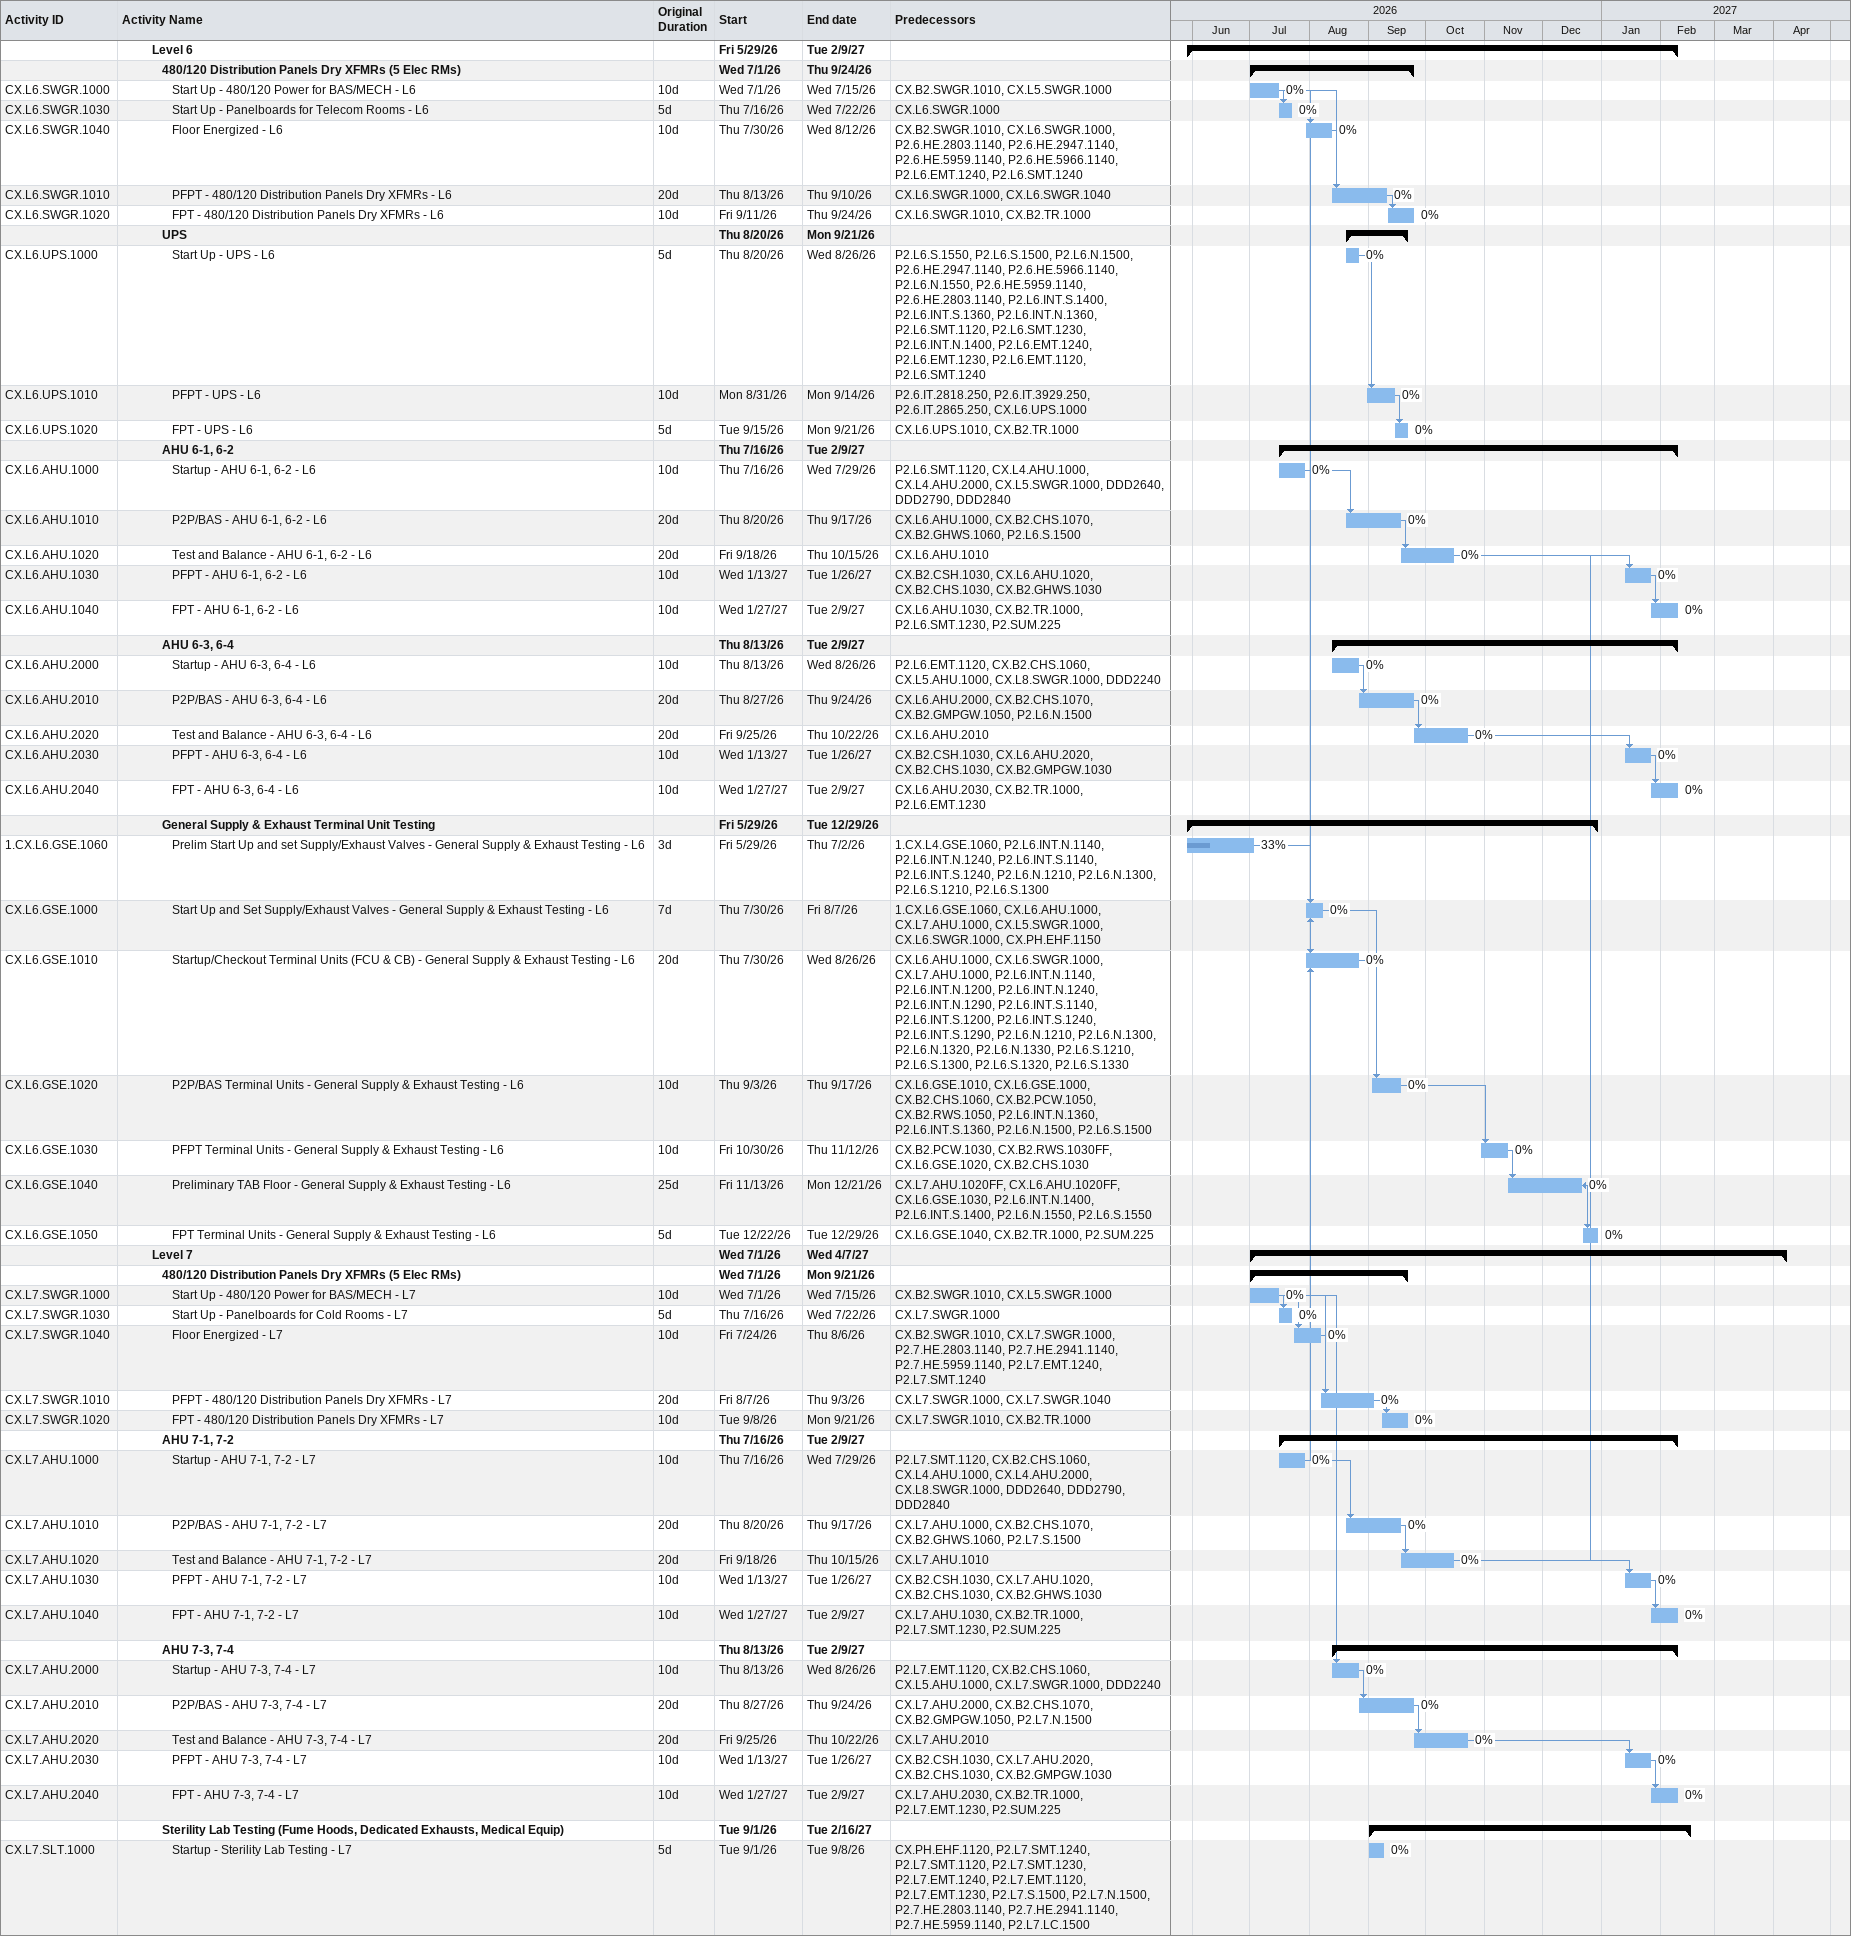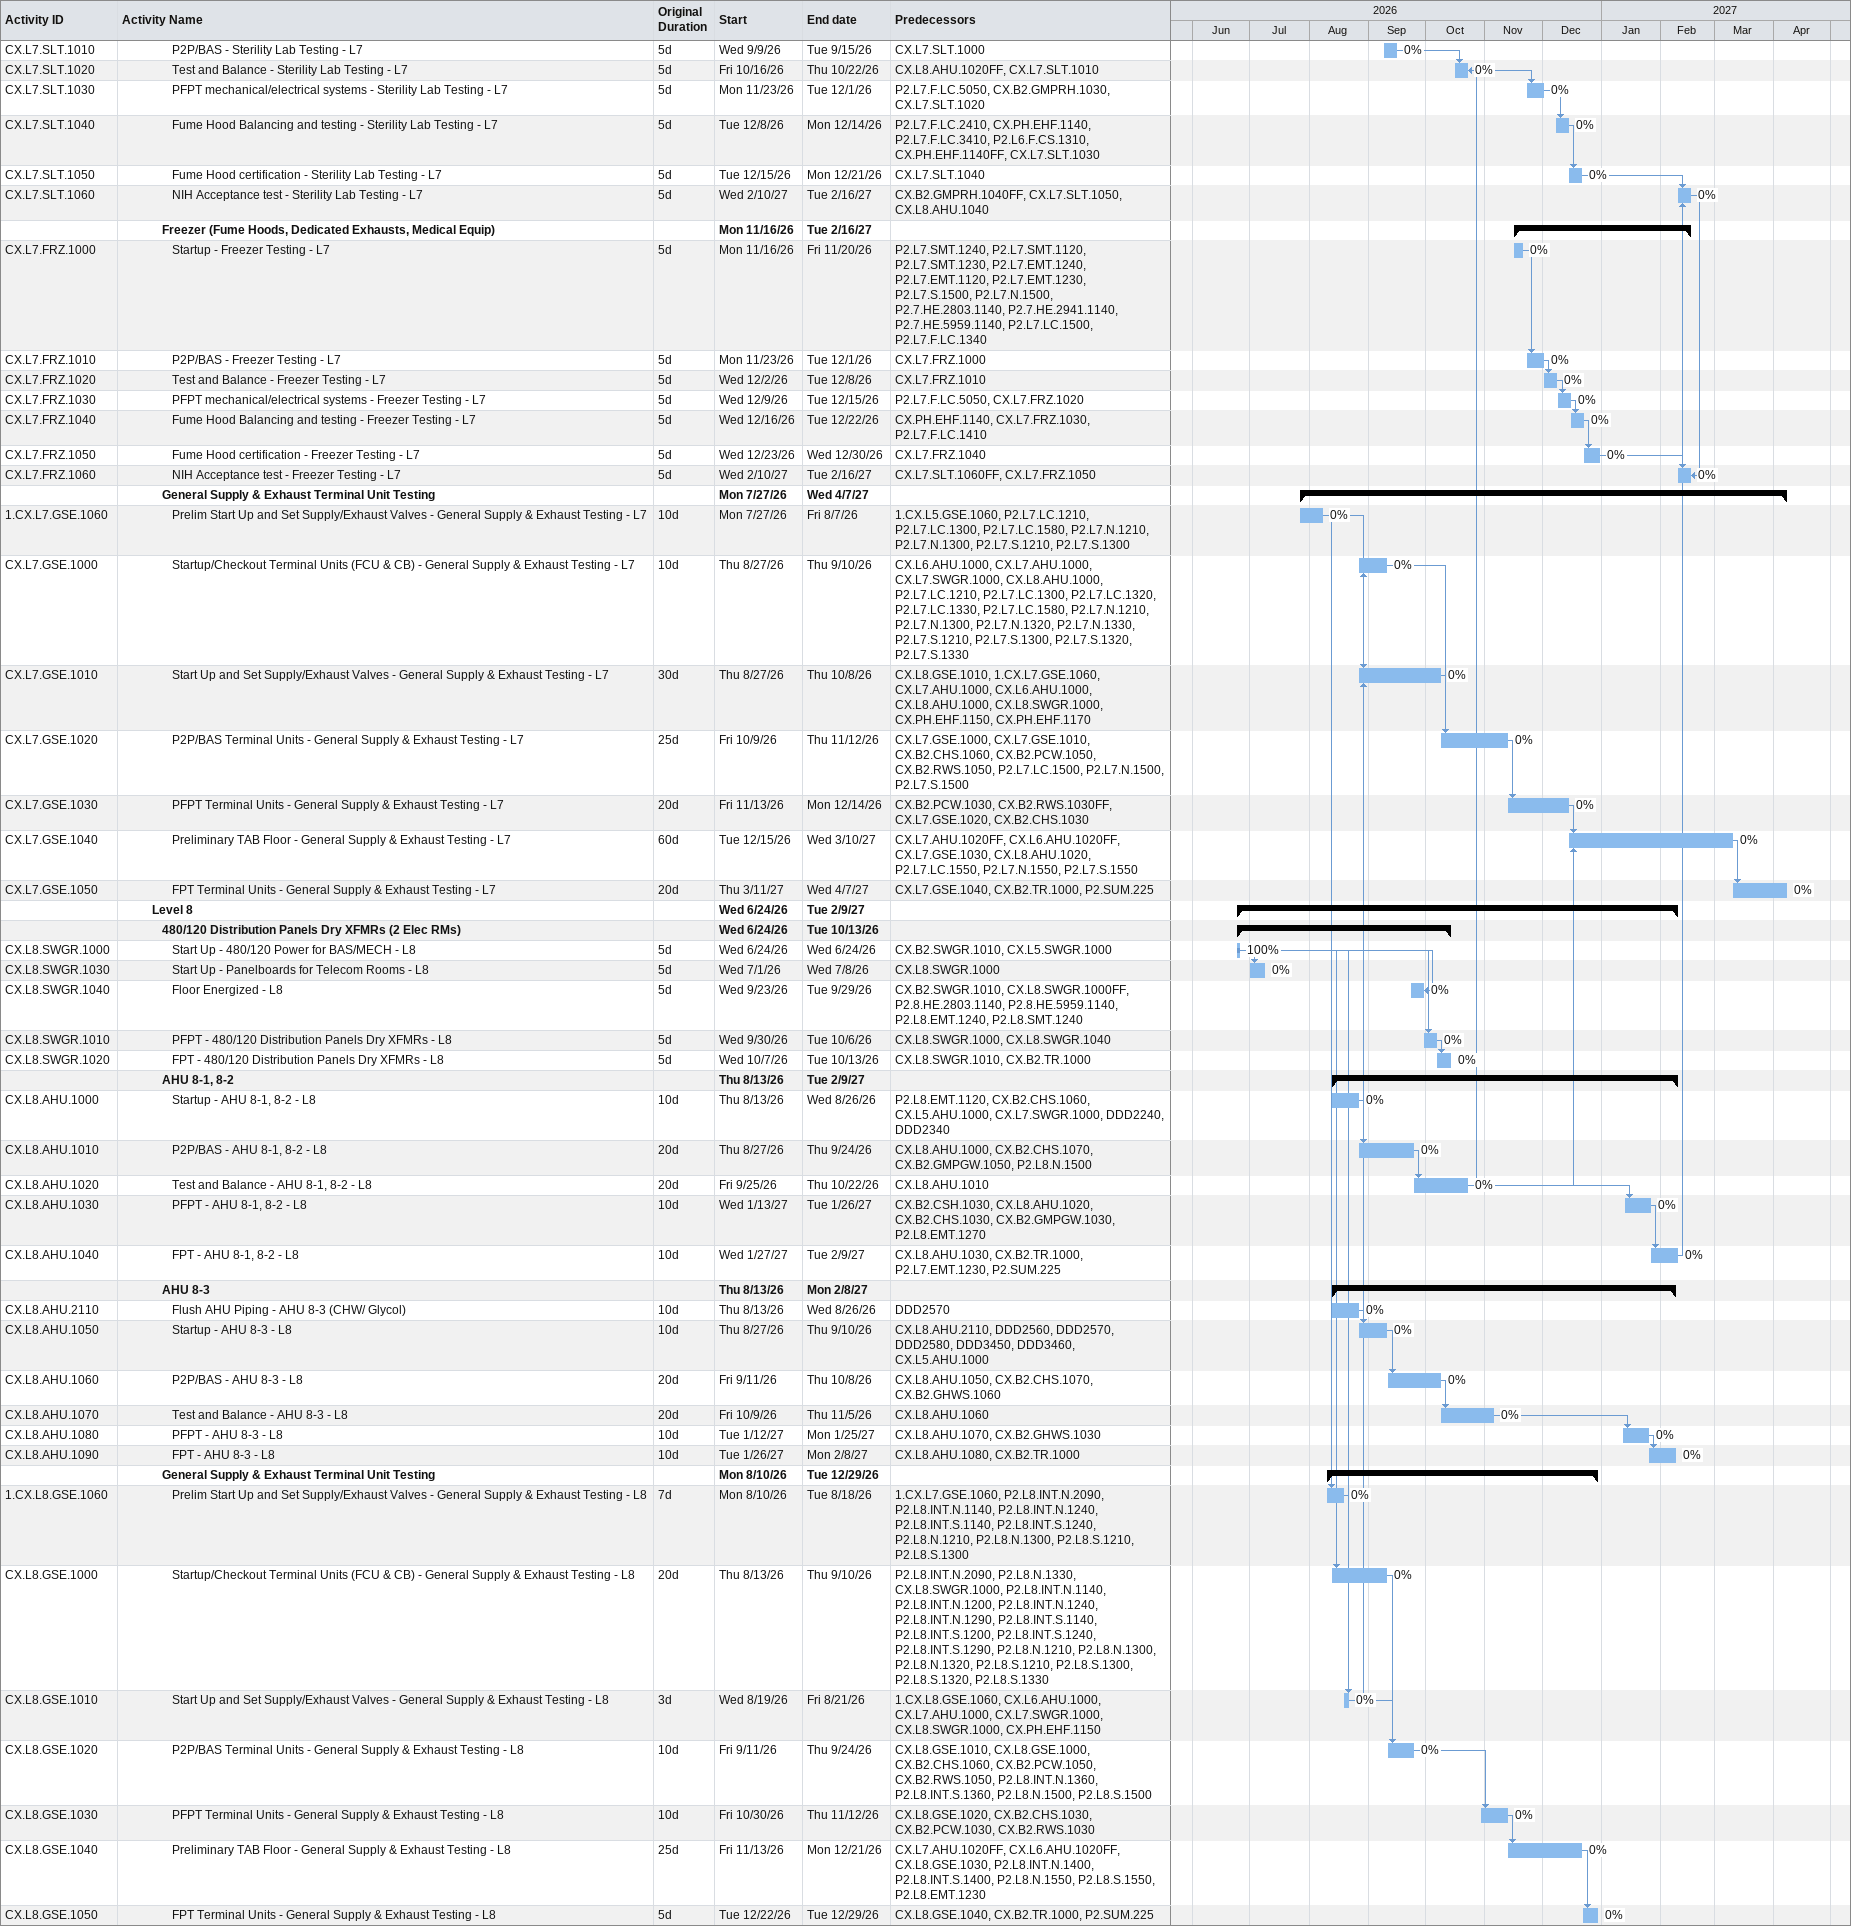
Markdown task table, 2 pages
| ID | Level | Task | Original duration | Start | Finish | Predecessors | % complete |
|---|---|---|---|---|---|---|---|
|  | 4 | **Level 6** |  | 2026-05-29 | 2027-02-09 |  |  |
|  | 5 | **480/120 Distribution Panels Dry XFMRs (5 Elec RMs)** |  | 2026-07-01 | 2026-09-24 |  |  |
| CX.L6.SWGR.1000 | 6 | Start Up - 480/120 Power for BAS/MECH - L6 | 10d | 2026-07-01 | 2026-07-15 | CX.B2.SWGR.1010, CX.L5.SWGR.1000 | 0 |
| CX.L6.SWGR.1030 | 6 | Start Up - Panelboards for Telecom Rooms - L6 | 5d | 2026-07-16 | 2026-07-22 | CX.L6.SWGR.1000 | 0 |
| CX.L6.SWGR.1040 | 6 | Floor Energized - L6 | 10d | 2026-07-30 | 2026-08-12 | CX.B2.SWGR.1010, CX.L6.SWGR.1000, P2.6.HE.2803.1140, P2.6.HE.2947.1140, P2.6.HE.5959.1140, P2.6.HE.5966.1140, P2.L6.EMT.1240, P2.L6.SMT.1240 | 0 |
| CX.L6.SWGR.1010 | 6 | PFPT - 480/120 Distribution Panels Dry XFMRs - L6 | 20d | 2026-08-13 | 2026-09-10 | CX.L6.SWGR.1000, CX.L6.SWGR.1040 | 0 |
| CX.L6.SWGR.1020 | 6 | FPT - 480/120 Distribution Panels Dry XFMRs - L6 | 10d | 2026-09-11 | 2026-09-24 | CX.L6.SWGR.1010, CX.B2.TR.1000 | 0 |
|  | 5 | **UPS** |  | 2026-08-20 | 2026-09-21 |  |  |
| CX.L6.UPS.1000 | 6 | Start Up - UPS - L6 | 5d | 2026-08-20 | 2026-08-26 | P2.L6.S.1550, P2.L6.S.1500, P2.L6.N.1500, P2.6.HE.2947.1140, P2.6.HE.5966.1140, P2.L6.N.1550, P2.6.HE.5959.1140, P2.6.HE.2803.1140, P2.L6.INT.S.1400, P2.L6.INT.S.1360, P2.L6.INT.N.1360, P2.L6.SMT.1120, P2.L6.SMT.1230, P2.L6.INT.N.1400, P2.L6.EMT.1240, P2.L6.EMT.1230, P2.L6.EMT.1120, P2.L6.SMT.1240 | 0 |
| CX.L6.UPS.1010 | 6 | PFPT - UPS - L6 | 10d | 2026-08-31 | 2026-09-14 | P2.6.IT.2818.250, P2.6.IT.3929.250, P2.6.IT.2865.250, CX.L6.UPS.1000 | 0 |
| CX.L6.UPS.1020 | 6 | FPT - UPS - L6 | 5d | 2026-09-15 | 2026-09-21 | CX.L6.UPS.1010, CX.B2.TR.1000 | 0 |
|  | 5 | **AHU 6-1, 6-2** |  | 2026-07-16 | 2027-02-09 |  |  |
| CX.L6.AHU.1000 | 6 | Startup - AHU 6-1, 6-2 - L6 | 10d | 2026-07-16 | 2026-07-29 | P2.L6.SMT.1120, CX.L4.AHU.1000, CX.L4.AHU.2000, CX.L5.SWGR.1000, DDD2640, DDD2790, DDD2840 | 0 |
| CX.L6.AHU.1010 | 6 | P2P/BAS - AHU 6-1, 6-2 - L6 | 20d | 2026-08-20 | 2026-09-17 | CX.L6.AHU.1000, CX.B2.CHS.1070, CX.B2.GHWS.1060, P2.L6.S.1500 | 0 |
| CX.L6.AHU.1020 | 6 | Test and Balance - AHU 6-1, 6-2 - L6 | 20d | 2026-09-18 | 2026-10-15 | CX.L6.AHU.1010 | 0 |
| CX.L6.AHU.1030 | 6 | PFPT - AHU 6-1, 6-2 - L6 | 10d | 2027-01-13 | 2027-01-26 | CX.B2.CSH.1030, CX.L6.AHU.1020, CX.B2.CHS.1030, CX.B2.GHWS.1030 | 0 |
| CX.L6.AHU.1040 | 6 | FPT - AHU 6-1, 6-2 - L6 | 10d | 2027-01-27 | 2027-02-09 | CX.L6.AHU.1030, CX.B2.TR.1000, P2.L6.SMT.1230, P2.SUM.225 | 0 |
|  | 5 | **AHU 6-3, 6-4** |  | 2026-08-13 | 2027-02-09 |  |  |
| CX.L6.AHU.2000 | 6 | Startup - AHU 6-3, 6-4 - L6 | 10d | 2026-08-13 | 2026-08-26 | P2.L6.EMT.1120, CX.B2.CHS.1060, CX.L5.AHU.1000, CX.L8.SWGR.1000, DDD2240 | 0 |
| CX.L6.AHU.2010 | 6 | P2P/BAS - AHU 6-3, 6-4 - L6 | 20d | 2026-08-27 | 2026-09-24 | CX.L6.AHU.2000, CX.B2.CHS.1070, CX.B2.GMPGW.1050, P2.L6.N.1500 | 0 |
| CX.L6.AHU.2020 | 6 | Test and Balance - AHU 6-3, 6-4 - L6 | 20d | 2026-09-25 | 2026-10-22 | CX.L6.AHU.2010 | 0 |
| CX.L6.AHU.2030 | 6 | PFPT - AHU 6-3, 6-4 - L6 | 10d | 2027-01-13 | 2027-01-26 | CX.B2.CSH.1030, CX.L6.AHU.2020, CX.B2.CHS.1030, CX.B2.GMPGW.1030 | 0 |
| CX.L6.AHU.2040 | 6 | FPT - AHU 6-3, 6-4 - L6 | 10d | 2027-01-27 | 2027-02-09 | CX.L6.AHU.2030, CX.B2.TR.1000, P2.L6.EMT.1230 | 0 |
|  | 5 | **General Supply & Exhaust Terminal Unit Testing** |  | 2026-05-29 | 2026-12-29 |  |  |
| 1.CX.L6.GSE.1060 | 6 | Prelim Start Up and set Supply/Exhaust Valves - General Supply & Exhaust Testing - L6 | 3d | 2026-05-29 | 2026-07-02 | 1.CX.L4.GSE.1060, P2.L6.INT.N.1140, P2.L6.INT.N.1240, P2.L6.INT.S.1140, P2.L6.INT.S.1240, P2.L6.N.1210, P2.L6.N.1300, P2.L6.S.1210, P2.L6.S.1300 | 33 |
| CX.L6.GSE.1000 | 6 | Start Up and Set Supply/Exhaust Valves - General Supply & Exhaust Testing - L6 | 7d | 2026-07-30 | 2026-08-07 | 1.CX.L6.GSE.1060, CX.L6.AHU.1000, CX.L7.AHU.1000, CX.L5.SWGR.1000, CX.L6.SWGR.1000, CX.PH.EHF.1150 | 0 |
| CX.L6.GSE.1010 | 6 | Startup/Checkout Terminal Units (FCU & CB) - General Supply & Exhaust Testing - L6 | 20d | 2026-07-30 | 2026-08-26 | CX.L6.AHU.1000, CX.L6.SWGR.1000, CX.L7.AHU.1000, P2.L6.INT.N.1140, P2.L6.INT.N.1200, P2.L6.INT.N.1240, P2.L6.INT.N.1290, P2.L6.INT.S.1140, P2.L6.INT.S.1200, P2.L6.INT.S.1240, P2.L6.INT.S.1290, P2.L6.N.1210, P2.L6.N.1300, P2.L6.N.1320, P2.L6.N.1330, P2.L6.S.1210, P2.L6.S.1300, P2.L6.S.1320, P2.L6.S.1330 | 0 |
| CX.L6.GSE.1020 | 6 | P2P/BAS Terminal Units - General Supply & Exhaust Testing - L6 | 10d | 2026-09-03 | 2026-09-17 | CX.L6.GSE.1010, CX.L6.GSE.1000, CX.B2.CHS.1060, CX.B2.PCW.1050, CX.B2.RWS.1050, P2.L6.INT.N.1360, P2.L6.INT.S.1360, P2.L6.N.1500, P2.L6.S.1500 | 0 |
| CX.L6.GSE.1030 | 6 | PFPT Terminal Units - General Supply & Exhaust Testing - L6 | 10d | 2026-10-30 | 2026-11-12 | CX.B2.PCW.1030, CX.B2.RWS.1030FF, CX.L6.GSE.1020, CX.B2.CHS.1030 | 0 |
| CX.L6.GSE.1040 | 6 | Preliminary TAB Floor - General Supply & Exhaust Testing - L6 | 25d | 2026-11-13 | 2026-12-21 | CX.L7.AHU.1020FF, CX.L6.AHU.1020FF, CX.L6.GSE.1030, P2.L6.INT.N.1400, P2.L6.INT.S.1400, P2.L6.N.1550, P2.L6.S.1550 | 0 |
| CX.L6.GSE.1050 | 6 | FPT Terminal Units - General Supply & Exhaust Testing - L6 | 5d | 2026-12-22 | 2026-12-29 | CX.L6.GSE.1040, CX.B2.TR.1000, P2.SUM.225 | 0 |
|  | 4 | **Level 7** |  | 2026-07-01 | 2027-04-07 |  |  |
|  | 5 | **480/120 Distribution Panels Dry XFMRs (5 Elec RMs)** |  | 2026-07-01 | 2026-09-21 |  |  |
| CX.L7.SWGR.1000 | 6 | Start Up - 480/120 Power for BAS/MECH - L7 | 10d | 2026-07-01 | 2026-07-15 | CX.B2.SWGR.1010, CX.L5.SWGR.1000 | 0 |
| CX.L7.SWGR.1030 | 6 | Start Up - Panelboards for Cold Rooms - L7 | 5d | 2026-07-16 | 2026-07-22 | CX.L7.SWGR.1000 | 0 |
| CX.L7.SWGR.1040 | 6 | Floor Energized - L7 | 10d | 2026-07-24 | 2026-08-06 | CX.B2.SWGR.1010, CX.L7.SWGR.1000, P2.7.HE.2803.1140, P2.7.HE.2941.1140, P2.7.HE.5959.1140, P2.L7.EMT.1240, P2.L7.SMT.1240 | 0 |
| CX.L7.SWGR.1010 | 6 | PFPT - 480/120 Distribution Panels Dry XFMRs - L7 | 20d | 2026-08-07 | 2026-09-03 | CX.L7.SWGR.1000, CX.L7.SWGR.1040 | 0 |
| CX.L7.SWGR.1020 | 6 | FPT - 480/120 Distribution Panels Dry XFMRs - L7 | 10d | 2026-09-08 | 2026-09-21 | CX.L7.SWGR.1010, CX.B2.TR.1000 | 0 |
|  | 5 | **AHU 7-1, 7-2** |  | 2026-07-16 | 2027-02-09 |  |  |
| CX.L7.AHU.1000 | 6 | Startup - AHU 7-1, 7-2 - L7 | 10d | 2026-07-16 | 2026-07-29 | P2.L7.SMT.1120, CX.B2.CHS.1060, CX.L4.AHU.1000, CX.L4.AHU.2000, CX.L8.SWGR.1000, DDD2640, DDD2790, DDD2840 | 0 |
| CX.L7.AHU.1010 | 6 | P2P/BAS - AHU 7-1, 7-2 - L7 | 20d | 2026-08-20 | 2026-09-17 | CX.L7.AHU.1000, CX.B2.CHS.1070, CX.B2.GHWS.1060, P2.L7.S.1500 | 0 |
| CX.L7.AHU.1020 | 6 | Test and Balance - AHU 7-1, 7-2 - L7 | 20d | 2026-09-18 | 2026-10-15 | CX.L7.AHU.1010 | 0 |
| CX.L7.AHU.1030 | 6 | PFPT - AHU 7-1, 7-2 - L7 | 10d | 2027-01-13 | 2027-01-26 | CX.B2.CSH.1030, CX.L7.AHU.1020, CX.B2.CHS.1030, CX.B2.GHWS.1030 | 0 |
| CX.L7.AHU.1040 | 6 | FPT - AHU 7-1, 7-2 - L7 | 10d | 2027-01-27 | 2027-02-09 | CX.L7.AHU.1030, CX.B2.TR.1000, P2.L7.SMT.1230, P2.SUM.225 | 0 |
|  | 5 | **AHU 7-3, 7-4** |  | 2026-08-13 | 2027-02-09 |  |  |
| CX.L7.AHU.2000 | 6 | Startup - AHU 7-3, 7-4 - L7 | 10d | 2026-08-13 | 2026-08-26 | P2.L7.EMT.1120, CX.B2.CHS.1060, CX.L5.AHU.1000, CX.L7.SWGR.1000, DDD2240 | 0 |
| CX.L7.AHU.2010 | 6 | P2P/BAS - AHU 7-3, 7-4 - L7 | 20d | 2026-08-27 | 2026-09-24 | CX.L7.AHU.2000, CX.B2.CHS.1070, CX.B2.GMPGW.1050, P2.L7.N.1500 | 0 |
| CX.L7.AHU.2020 | 6 | Test and Balance - AHU 7-3, 7-4 - L7 | 20d | 2026-09-25 | 2026-10-22 | CX.L7.AHU.2010 | 0 |
| CX.L7.AHU.2030 | 6 | PFPT - AHU 7-3, 7-4 - L7 | 10d | 2027-01-13 | 2027-01-26 | CX.B2.CSH.1030, CX.L7.AHU.2020, CX.B2.CHS.1030, CX.B2.GMPGW.1030 | 0 |
| CX.L7.AHU.2040 | 6 | FPT - AHU 7-3, 7-4 - L7 | 10d | 2027-01-27 | 2027-02-09 | CX.L7.AHU.2030, CX.B2.TR.1000, P2.L7.EMT.1230, P2.SUM.225 | 0 |
|  | 5 | **Sterility Lab Testing (Fume Hoods, Dedicated Exhausts, Medical Equip)** |  | 2026-09-01 | 2027-02-16 |  |  |
| CX.L7.SLT.1000 | 6 | Startup - Sterility Lab Testing - L7 | 5d | 2026-09-01 | 2026-09-08 | CX.PH.EHF.1120, P2.L7.SMT.1240, P2.L7.SMT.1120, P2.L7.SMT.1230, P2.L7.EMT.1240, P2.L7.EMT.1120, P2.L7.EMT.1230, P2.L7.S.1500, P2.L7.N.1500, P2.7.HE.2803.1140, P2.7.HE.2941.1140, P2.7.HE.5959.1140, P2.L7.LC.1500 | 0 |
| CX.L7.SLT.1010 | 6 | P2P/BAS - Sterility Lab Testing - L7 | 5d | 2026-09-09 | 2026-09-15 | CX.L7.SLT.1000 | 0 |
| CX.L7.SLT.1020 | 6 | Test and Balance - Sterility Lab Testing - L7 | 5d | 2026-10-16 | 2026-10-22 | CX.L8.AHU.1020FF, CX.L7.SLT.1010 | 0 |
| CX.L7.SLT.1030 | 6 | PFPT mechanical/electrical systems - Sterility Lab Testing - L7 | 5d | 2026-11-23 | 2026-12-01 | P2.L7.F.LC.5050, CX.B2.GMPRH.1030, CX.L7.SLT.1020 | 0 |
| CX.L7.SLT.1040 | 6 | Fume Hood Balancing and testing - Sterility Lab Testing - L7 | 5d | 2026-12-08 | 2026-12-14 | P2.L7.F.LC.2410, CX.PH.EHF.1140, P2.L7.F.LC.3410, P2.L6.F.CS.1310, CX.PH.EHF.1140FF, CX.L7.SLT.1030 | 0 |
| CX.L7.SLT.1050 | 6 | Fume Hood certification - Sterility Lab Testing - L7 | 5d | 2026-12-15 | 2026-12-21 | CX.L7.SLT.1040 | 0 |
| CX.L7.SLT.1060 | 6 | NIH Acceptance test - Sterility Lab Testing - L7 | 5d | 2027-02-10 | 2027-02-16 | CX.B2.GMPRH.1040FF, CX.L7.SLT.1050, CX.L8.AHU.1040 | 0 |
|  | 5 | **Freezer (Fume Hoods, Dedicated Exhausts, Medical Equip)** |  | 2026-11-16 | 2027-02-16 |  |  |
| CX.L7.FRZ.1000 | 6 | Startup - Freezer Testing - L7 | 5d | 2026-11-16 | 2026-11-20 | P2.L7.SMT.1240, P2.L7.SMT.1120, P2.L7.SMT.1230, P2.L7.EMT.1240, P2.L7.EMT.1120, P2.L7.EMT.1230, P2.L7.S.1500, P2.L7.N.1500, P2.7.HE.2803.1140, P2.7.HE.2941.1140, P2.7.HE.5959.1140, P2.L7.LC.1500, P2.L7.F.LC.1340 | 0 |
| CX.L7.FRZ.1010 | 6 | P2P/BAS - Freezer Testing - L7 | 5d | 2026-11-23 | 2026-12-01 | CX.L7.FRZ.1000 | 0 |
| CX.L7.FRZ.1020 | 6 | Test and Balance - Freezer Testing - L7 | 5d | 2026-12-02 | 2026-12-08 | CX.L7.FRZ.1010 | 0 |
| CX.L7.FRZ.1030 | 6 | PFPT mechanical/electrical systems - Freezer Testing - L7 | 5d | 2026-12-09 | 2026-12-15 | P2.L7.F.LC.5050, CX.L7.FRZ.1020 | 0 |
| CX.L7.FRZ.1040 | 6 | Fume Hood Balancing and testing - Freezer Testing - L7 | 5d | 2026-12-16 | 2026-12-22 | CX.PH.EHF.1140, CX.L7.FRZ.1030, P2.L7.F.LC.1410 | 0 |
| CX.L7.FRZ.1050 | 6 | Fume Hood certification - Freezer Testing - L7 | 5d | 2026-12-23 | 2026-12-30 | CX.L7.FRZ.1040 | 0 |
| CX.L7.FRZ.1060 | 6 | NIH Acceptance test - Freezer Testing - L7 | 5d | 2027-02-10 | 2027-02-16 | CX.L7.SLT.1060FF, CX.L7.FRZ.1050 | 0 |
|  | 5 | **General Supply & Exhaust Terminal Unit Testing** |  | 2026-07-27 | 2027-04-07 |  |  |
| 1.CX.L7.GSE.1060 | 6 | Prelim Start Up and Set Supply/Exhaust Valves - General Supply & Exhaust Testing - L7 | 10d | 2026-07-27 | 2026-08-07 | 1.CX.L5.GSE.1060, P2.L7.LC.1210, P2.L7.LC.1300, P2.L7.LC.1580, P2.L7.N.1210, P2.L7.N.1300, P2.L7.S.1210, P2.L7.S.1300 | 0 |
| CX.L7.GSE.1000 | 6 | Startup/Checkout Terminal Units (FCU & CB) - General Supply & Exhaust Testing - L7 | 10d | 2026-08-27 | 2026-09-10 | CX.L6.AHU.1000, CX.L7.AHU.1000, CX.L7.SWGR.1000, CX.L8.AHU.1000, P2.L7.LC.1210, P2.L7.LC.1300, P2.L7.LC.1320, P2.L7.LC.1330, P2.L7.LC.1580, P2.L7.N.1210, P2.L7.N.1300, P2.L7.N.1320, P2.L7.N.1330, P2.L7.S.1210, P2.L7.S.1300, P2.L7.S.1320, P2.L7.S.1330 | 0 |
| CX.L7.GSE.1010 | 6 | Start Up and Set Supply/Exhaust Valves - General Supply & Exhaust Testing - L7 | 30d | 2026-08-27 | 2026-10-08 | CX.L8.GSE.1010, 1.CX.L7.GSE.1060, CX.L7.AHU.1000, CX.L6.AHU.1000, CX.L8.AHU.1000, CX.L8.SWGR.1000, CX.PH.EHF.1150, CX.PH.EHF.1170 | 0 |
| CX.L7.GSE.1020 | 6 | P2P/BAS Terminal Units - General Supply & Exhaust Testing - L7 | 25d | 2026-10-09 | 2026-11-12 | CX.L7.GSE.1000, CX.L7.GSE.1010, CX.B2.CHS.1060, CX.B2.PCW.1050, CX.B2.RWS.1050, P2.L7.LC.1500, P2.L7.N.1500, P2.L7.S.1500 | 0 |
| CX.L7.GSE.1030 | 6 | PFPT Terminal Units - General Supply & Exhaust Testing - L7 | 20d | 2026-11-13 | 2026-12-14 | CX.B2.PCW.1030, CX.B2.RWS.1030FF, CX.L7.GSE.1020, CX.B2.CHS.1030 | 0 |
| CX.L7.GSE.1040 | 6 | Preliminary TAB Floor - General Supply & Exhaust Testing - L7 | 60d | 2026-12-15 | 2027-03-10 | CX.L7.AHU.1020FF, CX.L6.AHU.1020FF, CX.L7.GSE.1030, CX.L8.AHU.1020, P2.L7.LC.1550, P2.L7.N.1550, P2.L7.S.1550 | 0 |
| CX.L7.GSE.1050 | 6 | FPT Terminal Units - General Supply & Exhaust Testing - L7 | 20d | 2027-03-11 | 2027-04-07 | CX.L7.GSE.1040, CX.B2.TR.1000, P2.SUM.225 | 0 |
|  | 4 | **Level 8** |  | 2026-06-24 | 2027-02-09 |  |  |
|  | 5 | **480/120 Distribution Panels Dry XFMRs (2 Elec RMs)** |  | 2026-06-24 | 2026-10-13 |  |  |
| CX.L8.SWGR.1000 | 6 | Start Up - 480/120 Power for BAS/MECH - L8 | 5d | 2026-06-24 | 2026-06-24 | CX.B2.SWGR.1010, CX.L5.SWGR.1000 | 100 |
| CX.L8.SWGR.1030 | 6 | Start Up - Panelboards for Telecom Rooms - L8 | 5d | 2026-07-01 | 2026-07-08 | CX.L8.SWGR.1000 | 0 |
| CX.L8.SWGR.1040 | 6 | Floor Energized - L8 | 5d | 2026-09-23 | 2026-09-29 | CX.B2.SWGR.1010, CX.L8.SWGR.1000FF, P2.8.HE.2803.1140, P2.8.HE.5959.1140, P2.L8.EMT.1240, P2.L8.SMT.1240 | 0 |
| CX.L8.SWGR.1010 | 6 | PFPT - 480/120 Distribution Panels Dry XFMRs - L8 | 5d | 2026-09-30 | 2026-10-06 | CX.L8.SWGR.1000, CX.L8.SWGR.1040 | 0 |
| CX.L8.SWGR.1020 | 6 | FPT - 480/120 Distribution Panels Dry XFMRs - L8 | 5d | 2026-10-07 | 2026-10-13 | CX.L8.SWGR.1010, CX.B2.TR.1000 | 0 |
|  | 5 | **AHU 8-1, 8-2** |  | 2026-08-13 | 2027-02-09 |  |  |
| CX.L8.AHU.1000 | 6 | Startup - AHU 8-1, 8-2 - L8 | 10d | 2026-08-13 | 2026-08-26 | P2.L8.EMT.1120, CX.B2.CHS.1060, CX.L5.AHU.1000, CX.L7.SWGR.1000, DDD2240, DDD2340 | 0 |
| CX.L8.AHU.1010 | 6 | P2P/BAS - AHU 8-1, 8-2 - L8 | 20d | 2026-08-27 | 2026-09-24 | CX.L8.AHU.1000, CX.B2.CHS.1070, CX.B2.GMPGW.1050, P2.L8.N.1500 | 0 |
| CX.L8.AHU.1020 | 6 | Test and Balance - AHU 8-1, 8-2 - L8 | 20d | 2026-09-25 | 2026-10-22 | CX.L8.AHU.1010 | 0 |
| CX.L8.AHU.1030 | 6 | PFPT - AHU 8-1, 8-2 - L8 | 10d | 2027-01-13 | 2027-01-26 | CX.B2.CSH.1030, CX.L8.AHU.1020, CX.B2.CHS.1030, CX.B2.GMPGW.1030, P2.L8.EMT.1270 | 0 |
| CX.L8.AHU.1040 | 6 | FPT - AHU 8-1, 8-2 - L8 | 10d | 2027-01-27 | 2027-02-09 | CX.L8.AHU.1030, CX.B2.TR.1000, P2.L7.EMT.1230, P2.SUM.225 | 0 |
|  | 5 | **AHU 8-3** |  | 2026-08-13 | 2027-02-08 |  |  |
| CX.L8.AHU.2110 | 6 | Flush AHU Piping - AHU 8-3 (CHW/ Glycol) | 10d | 2026-08-13 | 2026-08-26 | DDD2570 | 0 |
| CX.L8.AHU.1050 | 6 | Startup - AHU 8-3 - L8 | 10d | 2026-08-27 | 2026-09-10 | CX.L8.AHU.2110, DDD2560, DDD2570, DDD2580, DDD3450, DDD3460, CX.L5.AHU.1000 | 0 |
| CX.L8.AHU.1060 | 6 | P2P/BAS - AHU 8-3 - L8 | 20d | 2026-09-11 | 2026-10-08 | CX.L8.AHU.1050, CX.B2.CHS.1070, CX.B2.GHWS.1060 | 0 |
| CX.L8.AHU.1070 | 6 | Test and Balance - AHU 8-3 - L8 | 20d | 2026-10-09 | 2026-11-05 | CX.L8.AHU.1060 | 0 |
| CX.L8.AHU.1080 | 6 | PFPT - AHU 8-3 - L8 | 10d | 2027-01-12 | 2027-01-25 | CX.L8.AHU.1070, CX.B2.GHWS.1030 | 0 |
| CX.L8.AHU.1090 | 6 | FPT - AHU 8-3 - L8 | 10d | 2027-01-26 | 2027-02-08 | CX.L8.AHU.1080, CX.B2.TR.1000 | 0 |
|  | 5 | **General Supply & Exhaust Terminal Unit Testing** |  | 2026-08-10 | 2026-12-29 |  |  |
| 1.CX.L8.GSE.1060 | 6 | Prelim Start Up and Set Supply/Exhaust Valves - General Supply & Exhaust Testing - L8 | 7d | 2026-08-10 | 2026-08-18 | 1.CX.L7.GSE.1060, P2.L8.INT.N.2090, P2.L8.INT.N.1140, P2.L8.INT.N.1240, P2.L8.INT.S.1140, P2.L8.INT.S.1240, P2.L8.N.1210, P2.L8.N.1300, P2.L8.S.1210, P2.L8.S.1300 | 0 |
| CX.L8.GSE.1000 | 6 | Startup/Checkout Terminal Units (FCU & CB) - General Supply & Exhaust Testing - L8 | 20d | 2026-08-13 | 2026-09-10 | P2.L8.INT.N.2090, P2.L8.N.1330, CX.L8.SWGR.1000, P2.L8.INT.N.1140, P2.L8.INT.N.1200, P2.L8.INT.N.1240, P2.L8.INT.N.1290, P2.L8.INT.S.1140, P2.L8.INT.S.1200, P2.L8.INT.S.1240, P2.L8.INT.S.1290, P2.L8.N.1210, P2.L8.N.1300, P2.L8.N.1320, P2.L8.S.1210, P2.L8.S.1300, P2.L8.S.1320, P2.L8.S.1330 | 0 |
| CX.L8.GSE.1010 | 6 | Start Up and Set Supply/Exhaust Valves - General Supply & Exhaust Testing - L8 | 3d | 2026-08-19 | 2026-08-21 | 1.CX.L8.GSE.1060, CX.L6.AHU.1000, CX.L7.AHU.1000, CX.L7.SWGR.1000, CX.L8.SWGR.1000, CX.PH.EHF.1150 | 0 |
| CX.L8.GSE.1020 | 6 | P2P/BAS Terminal Units - General Supply & Exhaust Testing - L8 | 10d | 2026-09-11 | 2026-09-24 | CX.L8.GSE.1010, CX.L8.GSE.1000, CX.B2.CHS.1060, CX.B2.PCW.1050, CX.B2.RWS.1050, P2.L8.INT.N.1360, P2.L8.INT.S.1360, P2.L8.N.1500, P2.L8.S.1500 | 0 |
| CX.L8.GSE.1030 | 6 | PFPT Terminal Units - General Supply & Exhaust Testing - L8 | 10d | 2026-10-30 | 2026-11-12 | CX.L8.GSE.1020, CX.B2.CHS.1030, CX.B2.PCW.1030, CX.B2.RWS.1030 | 0 |
| CX.L8.GSE.1040 | 6 | Preliminary TAB Floor - General Supply & Exhaust Testing - L8 | 25d | 2026-11-13 | 2026-12-21 | CX.L7.AHU.1020FF, CX.L6.AHU.1020FF, CX.L8.GSE.1030, P2.L8.INT.N.1400, P2.L8.INT.S.1400, P2.L8.N.1550, P2.L8.S.1550, P2.L8.EMT.1230 | 0 |
| CX.L8.GSE.1050 | 6 | FPT Terminal Units - General Supply & Exhaust Testing - L8 | 5d | 2026-12-22 | 2026-12-29 | CX.L8.GSE.1040, CX.B2.TR.1000, P2.SUM.225 | 0 |
